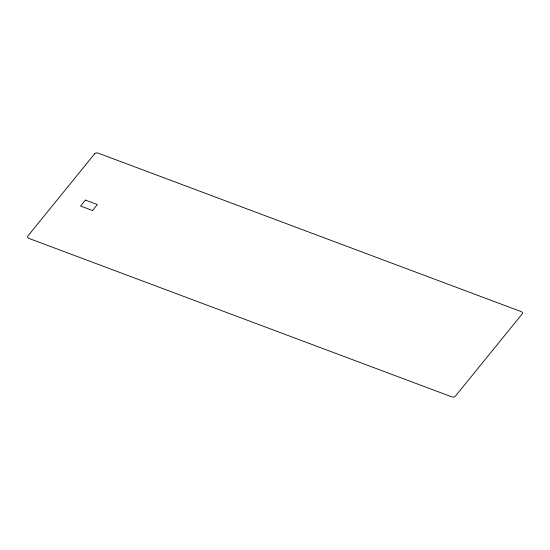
<?xml version="1.0" encoding="UTF-8"?>
<svg xmlns="http://www.w3.org/2000/svg" width="550" height="550" viewBox="0 0 550 550"><rect width="100%" height="100%" fill="white"/><g stroke="black" fill="none" stroke-linecap="round" stroke-linejoin="round"><path stroke-width="0.82" d="M94.717 153.697L27.768 236.136A2.654 1.664 6.4 0 0 28.985 238.446L451.756 396.832A2.654 1.664 6.4 0 0 455.283 396.303L522.232 313.864A2.654 1.664 6.4 0 0 521.015 311.554L98.244 153.168A2.654 1.664 6.4 0 0 94.717 153.697M85.429 200.069L80.575 206.044L92.531 210.519L97.377 204.552L85.429 200.069"/></g></svg>
